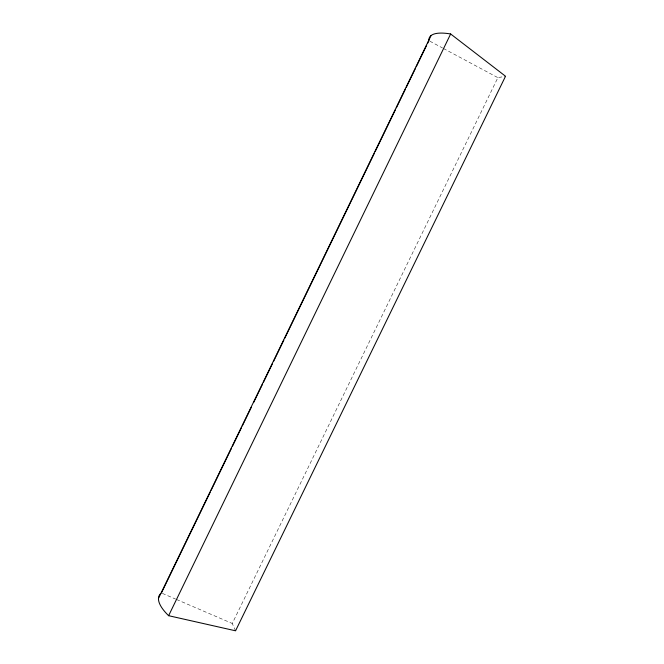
<?xml version="1.0" encoding="UTF-8"?>
<svg xmlns="http://www.w3.org/2000/svg" width="664" height="664" viewBox="0 0 664 664"><rect width="100%" height="100%" fill="white"/><g stroke="black" fill="none" stroke-linecap="round" stroke-linejoin="round"><path stroke-width="0.5" stroke-dasharray="3.32 2.49" d="M235.562 630.8L232.259 623.479L497.875 77.655L505.528 76.244M162.356 593.375L175.578 599.069M176.524 599.476L232.259 623.479M429.807 41.16L442.506 47.974M443.419 48.464L497.875 77.655"/><path stroke-width="1" d="M158.472 598.397L431.06 35.574M161.41 592.969L210.206 492.207M211.11 490.347L231.446 448.366M232.35 446.499L241.381 427.84M242.285 425.973L251.324 407.314M253.582 402.65L262.62 383.991M263.525 382.124L272.564 363.465M273.468 361.598L283.86 340.142M284.756 338.275L374.222 153.558M375.127 151.691L395.462 109.709M396.366 107.842L405.397 89.183M406.302 87.324L415.34 68.666M416.245 66.798L426.637 45.343M427.541 43.475L428.446 41.608M168.623 615.694L450.64 33.972L505.528 76.244L235.562 630.8L168.623 615.694A54.456 18.965 26.2 0 1 160.58 593.674M428.894 40.678A55.278 17.023 25.7 0 1 450.64 33.972"/></g></svg>
